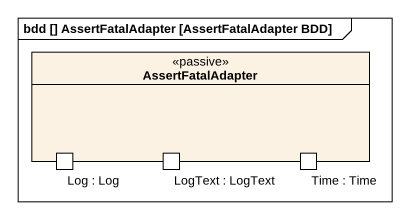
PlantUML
@startuml
mainframe bdd [] AssertFatalAdapter [AssertFatalAdapter BDD]
rectangle AssertFatalAdapter <<passive>> {
  port "Log : Log" as Log_Log
  port "LogText : LogText" as LogText_LogText
  port "Time : Time" as Time_Time
}
@enduml
